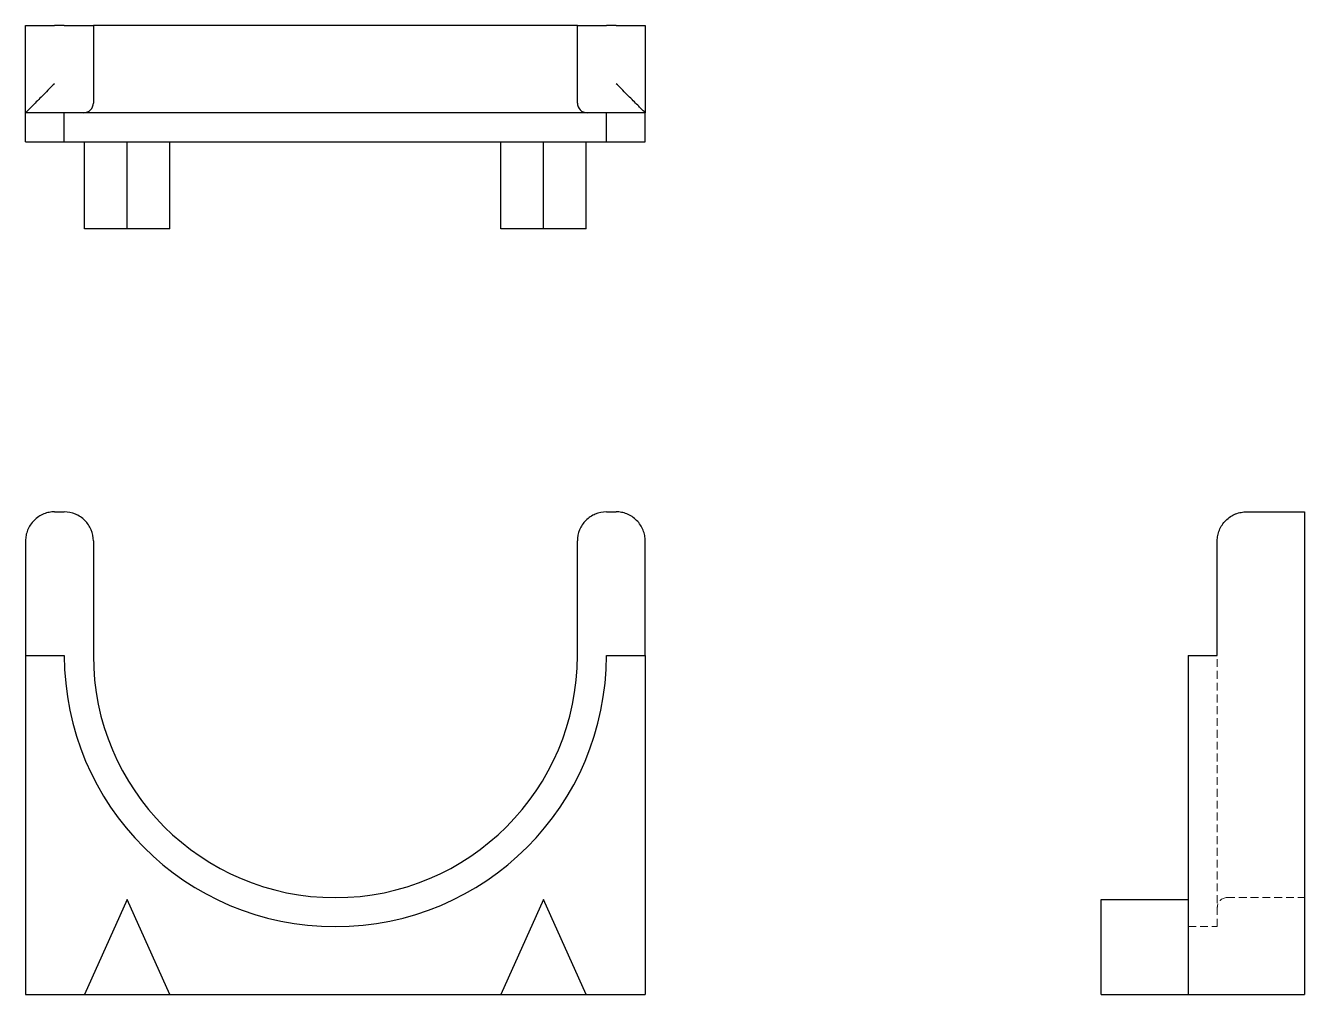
# Model space of a CAD drawing. Header units: millimetres. Extents: x 33 to 239, y 18 to 174.
import ezdxf

# ---------------------------------------------------------------- set-up
doc = ezdxf.new("R2010")
doc.units = ezdxf.units.MM
doc.linetypes.add('HIDDEN', pattern=[1.905, 1.27, -0.635])

msp = doc.modelspace()

# ---------------------------------------------------------------- linework, layer by layer
at = {"color": 7, "linetype": 'Continuous', "lineweight": 25}
for p, q in [((33, 160.34), (33, 174.41)), ((33, 174.41), (37.69, 174.41)), ((39.25, 174.41), (37.69, 174.41)), ((39.25, 174.41), (43.94, 174.41)), ((43.94, 174.41), (43.94, 161.91)), ((122.06, 174.41), (43.94, 174.41)), ((122.06, 161.91), (122.06, 174.41)), ((122.06, 174.41), (126.75, 174.41)), ((128.31, 174.41), (126.75, 174.41)), ((128.31, 174.41), (133, 174.41)), ((133, 174.41), (133, 160.34)), ((42.38, 160.34), (33, 160.34)), ((33, 155.66), (33, 160.34)), ((39.25, 155.66), (39.25, 160.34)), ((123.62, 160.34), (42.38, 160.34)), ((133, 160.34), (123.62, 160.34)), ((126.75, 155.66), (126.75, 160.34)), ((133, 155.66), (133, 160.34)), ((33, 155.66), (39.25, 155.66)), ((39.25, 155.66), (126.75, 155.66)), ((42.53, 141.59), (42.53, 155.66)), ((49.41, 141.59), (49.41, 155.66)), ((56.28, 141.59), (56.28, 155.66)), ((109.72, 141.59), (109.72, 155.66)), ((116.59, 141.59), (116.59, 155.66)), ((123.47, 141.59), (123.47, 155.66)), ((126.75, 155.66), (133, 155.66)), ((49.41, 141.59), (42.53, 141.59)), ((56.28, 141.59), (49.41, 141.59)), ((116.59, 141.59), (109.72, 141.59)), ((123.47, 141.59), (116.59, 141.59)), ((37.69, 95.93), (39.25, 95.93)), ((126.75, 95.93), (128.31, 95.93)), ((228.07, 95.49), (228.31, 95.6)), ((230.03, 95.93), (239.41, 95.93)), ((239.41, 95.93), (239.41, 91.24)), ((33, 91.24), (33, 72.75)), ((43.94, 91.24), (43.94, 72.75)), ((122.06, 72.75), (122.06, 91.24)), ((133, 72.75), (133, 91.24)), ((225.34, 72.75), (225.34, 91.24)), ((239.41, 91.24), (239.41, 18.06)), ((33, 72.75), (33, 18.06)), ((33, 72.75), (39.25, 72.75)), ((126.75, 72.75), (133, 72.75)), ((133, 72.75), (133, 18.06)), ((220.66, 72.75), (220.66, 18.06)), ((220.66, 72.75), (225.34, 72.75)), ((49.41, 33.38), (42.53, 18.06)), ((56.28, 18.06), (49.41, 33.38)), ((116.59, 33.38), (109.72, 18.06)), ((123.47, 18.06), (116.59, 33.38)), ((206.59, 18.06), (206.59, 33.38)), ((206.59, 33.38), (220.66, 33.38)), ((33, 18.06), (42.53, 18.06)), ((42.53, 18.06), (56.28, 18.06)), ((56.28, 18.06), (109.72, 18.06)), ((109.72, 18.06), (123.47, 18.06)), ((123.47, 18.06), (133, 18.06)), ((206.59, 18.06), (220.66, 18.06)), ((220.66, 18.06), (239.41, 18.06))]:
    msp.add_line(p, q, dxfattribs=at)
at = {"color": 7, "linetype": 'HIDDEN', "lineweight": 18}
for p, q in [((230.03, 95.93), (239.41, 95.93)), ((225.34, 29), (225.34, 72.75)), ((226.91, 33.69), (239.41, 33.69)), ((220.66, 29), (225.34, 29))]:
    msp.add_line(p, q, dxfattribs=at)
at = {"color": 7, "linetype": 'Continuous', "lineweight": 25}
for centre, radius, start, end in [((42.38, 161.91), 1.56, 270, 0), ((123.62, 161.91), 1.56, 180, 270), ((83, 72.75), 43.75, 180, 0), ((83, 72.75), 39.06, 180, 0)]:
    msp.add_arc(centre, radius, start, end, dxfattribs=at)
at = {"color": 7, "linetype": 'HIDDEN', "lineweight": 18}
msp.add_arc((226.91, 32.13), 1.56, 90, 180, dxfattribs=at)
at = {"color": 7, "linetype": 'Continuous', "lineweight": 25}
for points, knots in [([(37.69, 165.03), (37.41, 164.76), (37.12, 164.47), (36.54, 163.89), (36.25, 163.59), (35.67, 163.02), (35.39, 162.73), (34.85, 162.2), (34.6, 161.95), (34.14, 161.49), (33.94, 161.28), (33.59, 160.93), (33.44, 160.79), (33.21, 160.56), (33.13, 160.48), (33.02, 160.37), (33, 160.34), (33, 160.34)], [0, 0, 0, 0, 0.125, 0.125, 0.25, 0.25, 0.375, 0.375, 0.5, 0.5, 0.625, 0.625, 0.75, 0.75, 0.875, 0.875, 1, 1, 1, 1]), ([(133, 160.34), (133, 160.34), (132.98, 160.37), (132.87, 160.48), (132.79, 160.56), (132.56, 160.79), (132.41, 160.93), (132.06, 161.28), (131.86, 161.49), (131.4, 161.95), (131.15, 162.2), (130.61, 162.73), (130.33, 163.02), (129.75, 163.59), (129.46, 163.89), (128.88, 164.47), (128.59, 164.76), (128.31, 165.03)], [0, 0, 0, 0, 0.125, 0.125, 0.25, 0.25, 0.375, 0.375, 0.5, 0.5, 0.625, 0.625, 0.75, 0.75, 0.875, 0.875, 1, 1, 1, 1]), ([(37.69, 95.93), (37.41, 95.93), (37.12, 95.91), (36.54, 95.8), (36.25, 95.72), (35.67, 95.49), (35.39, 95.34), (34.85, 94.99), (34.6, 94.79), (34.14, 94.33), (33.94, 94.08), (33.59, 93.54), (33.44, 93.26), (33.21, 92.68), (33.13, 92.39), (33.02, 91.81), (33, 91.52), (33, 91.24)], [0, 0, 0, 0, 0.125, 0.125, 0.25, 0.25, 0.375, 0.375, 0.5, 0.5, 0.625, 0.625, 0.75, 0.75, 0.875, 0.875, 1, 1, 1, 1]), ([(43.94, 91.24), (43.94, 91.86), (43.82, 92.47), (43.35, 93.6), (43, 94.12), (42.13, 94.99), (41.61, 95.34), (40.48, 95.81), (39.86, 95.93), (39.25, 95.93)], [0, 0, 0, 0, 0.25, 0.25, 0.5, 0.5, 0.75, 0.75, 1, 1, 1, 1]), ([(126.75, 95.93), (126.14, 95.93), (125.52, 95.81), (124.39, 95.34), (123.87, 94.99), (123, 94.12), (122.65, 93.6), (122.18, 92.47), (122.06, 91.86), (122.06, 91.24)], [0, 0, 0, 0, 0.25, 0.25, 0.5, 0.5, 0.75, 0.75, 1, 1, 1, 1]), ([(133, 91.24), (133, 91.52), (132.98, 91.81), (132.87, 92.39), (132.79, 92.68), (132.56, 93.26), (132.41, 93.54), (132.06, 94.08), (131.86, 94.33), (131.4, 94.79), (131.15, 94.99), (130.61, 95.34), (130.33, 95.49), (129.75, 95.72), (129.46, 95.8), (128.88, 95.91), (128.59, 95.93), (128.31, 95.93)], [0, 0, 0, 0, 0.125, 0.125, 0.25, 0.25, 0.375, 0.375, 0.5, 0.5, 0.625, 0.625, 0.75, 0.75, 0.875, 0.875, 1, 1, 1, 1]), ([(225.34, 91.24), (225.34, 91.52), (225.37, 91.81), (225.48, 92.39), (225.56, 92.68), (225.79, 93.26), (225.93, 93.54), (226.28, 94.08), (226.49, 94.33), (226.95, 94.79), (227.2, 94.99), (227.73, 95.34), (228.02, 95.49), (228.59, 95.72), (228.89, 95.8), (229.47, 95.91), (229.76, 95.93), (230.03, 95.93)], [0, 0, 0, 0, 0.125, 0.125, 0.25, 0.25, 0.375, 0.375, 0.5, 0.5, 0.625, 0.625, 0.75, 0.75, 0.875, 0.875, 1, 1, 1, 1])]:
    msp.add_open_spline(points, degree=3, knots=knots, dxfattribs=at)

doc.saveas('drawing.dxf')
